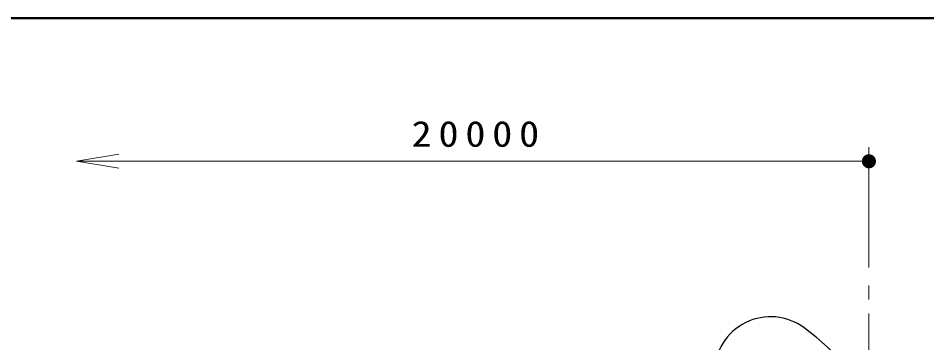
# Model space of a CAD drawing. Units: millimetres on the paper. Extents: x -621 to -236, y -10 to 262.
# Drawn here: x -358.8 to -294.3, y 239 to 262 of the extents above; entities that cross this region are included whole.
import ezdxf

# ---------------------------------------------------------------- set-up
doc = ezdxf.new("R2010")
doc.units = ezdxf.units.MM
doc.linetypes.add('USER2', pattern=[6, 3, -1, 1, -1])
doc.layers.add('LY_1', color=7, linetype='Continuous', lineweight=25)
doc.layers.add('LY_6', color=7, linetype='Continuous', lineweight=13)
doc.styles.add('ＭＳ ゴシック', font='')
doc.styles.get('ＭＳ ゴシック').set_extended_font_data('MS Gothic')

# ---------------------------------------------------------------- blocks, each defined once
blk = doc.blocks.new('open_arrow')
at = {"color": 0, "linetype": 'Continuous', "lineweight": -2}
blk.add_lwpolyline([(7.5, 1.25), (0, 0), (7.5, -1.25)], dxfattribs=at)
blk = doc.blocks.new('filled_dot')
at = {"color": 0, "linetype": 'Continuous', "lineweight": -2, "const_width": 1.25}
blk.add_lwpolyline([(-0.625, 0, 1), (0.625, 0, 1)], format="xyb", close=True, dxfattribs=at)

msp = doc.modelspace()

# ---------------------------------------------------------------- linework, layer by layer
at = {"layer": 'LY_1', "lineweight": 13}
for p, q in [((-298.426, 244.319), (-298.426, 252.846)), ((-354.69, 251.846), (-298.426, 251.846))]:
    msp.add_line(p, q, dxfattribs=at)
at = {"layer": 'LY_1', "linetype": 'USER2', "lineweight": 13}
msp.add_line((-298.426, 214.036), (-298.426, 243.319), dxfattribs=at)
at = {"layer": 'LY_1'}
for centre, radius, start, end in [((-305.402, 236.814), 4, 53.66074, 241.36681), ((-314.291, 224.731), 19, 1.78503, 53.66074)]:
    msp.add_arc(centre, radius, start, end, dxfattribs=at)
at = {"layer": 'LY_6', "lineweight": 50}
msp.add_line((-236, 262), (-621, 262), dxfattribs=at)

# ---------------------------------------------------------------- block references
at = {"layer": 'LY_1', "lineweight": 13, "xscale": 0.4, "yscale": 0.4}
msp.add_blockref('open_arrow', (-354.69, 251.846), dxfattribs=at)
at = {"layer": 'LY_1', "lineweight": 13, "xscale": 0.4, "yscale": 0.4, "rotation": 180}
msp.add_blockref('filled_dot', (-298.426, 251.846), dxfattribs=at)

# ---------------------------------------------------------------- texts
at = {"layer": 'LY_1', "insert": (-326.13, 252.846), "char_height": 1.833, "attachment_point": 8, "style": 'ＭＳ ゴシック'}
msp.add_mtext('\\T1.33;\\W1.15;20000', dxfattribs=at)

doc.saveas('drawing.dxf')
